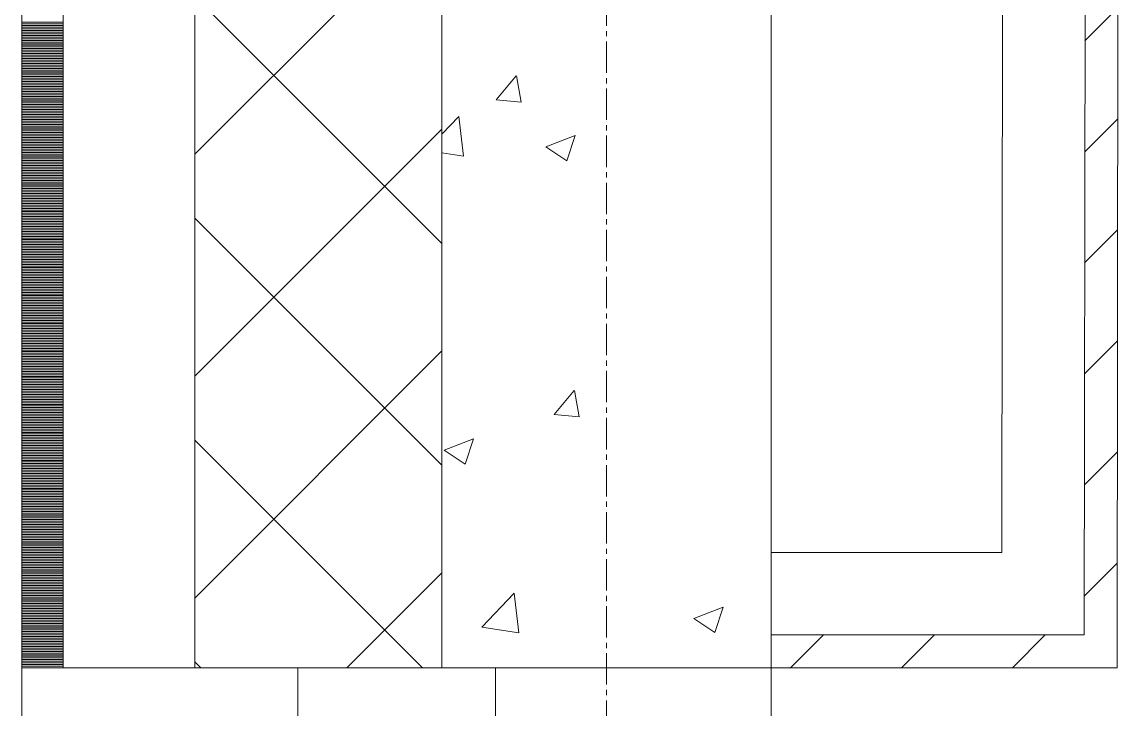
# Model space of a CAD drawing. Header units: millimetres. Extents: x 470010 to 1231400, y -134005 to 421770.
# Drawn here: x 508699 to 509365, y -108127 to -107709 of the extents above; entities that cross this region are included whole.
import ezdxf

# ---------------------------------------------------------------- set-up
doc = ezdxf.new("R2010")
doc.units = ezdxf.units.MM
doc.linetypes.add('CENTER2', pattern=[28.575, 19.05, -3.175, 3.175, -3.175])
for name, color, linetype, lineweight in [('A-Wall_Материал_Газоблок_Контур', 250, 'Continuous', 0), ('АР_Окна', 4, 'Continuous', 5), ('АР_Стены ГКЛ', 1, 'Continuous', 15), ('АР_Стены ПЕНОблок', 52, 'Continuous', 20), ('АР_Тонкая', 254, 'Continuous', 5), ('АР_Утеплитель', 31, 'Continuous', 0), ('АР_Штриховка', 8, 'Continuous', 0)]:
    doc.layers.add(name, color=color, linetype=linetype, lineweight=lineweight)
doc.layers.add('АР_Оси_РД_100', color=7, linetype='Continuous', lineweight=0, true_color=0x525252)

msp = doc.modelspace()

# ---------------------------------------------------------------- hatches: boundary and pattern name
at = {"layer": 'АР_Стены ГКЛ', "linetype": 'Continuous', "lineweight": 0, "true_color": 0x000000}
h = msp.add_hatch(dxfattribs=at)
h.set_pattern_fill('ANSI31', color=18, scale=15, angle=-360, style=0)
h.set_pattern_definition([(45, (509053.93, -143101.687), (-33.67596, 33.67596), [])])
h.paths.add_polyline_path([(509365.101, -107201.783), (509345.101, -107201.756), (509343.891, -108081.735), (509363.863, -108101.74)], flags=0)
h = msp.add_hatch(dxfattribs=at)
h.set_pattern_fill('ANSI31', color=18, scale=15, style=0)
h.set_pattern_definition([(45, (509053.93, -143101.687), (-33.67596, 33.67596), [])])
h.paths.add_polyline_path([(509363.863, -108101.74), (509343.891, -108081.735), (509153.92, -108081.687), (509153.915, -108101.687)], flags=0)

# ---------------------------------------------------------------- linework, layer by layer
at = {"layer": 'A-Wall_Материал_Газоблок_Контур', "color": 18, "linetype": 'Continuous', "lineweight": 0, "true_color": 0x000000}
for p, q in [((508698.932, -108101.687), (508698.932, -109301.687)), ((509153.932, -109301.687), (509153.932, -108101.687))]:
    msp.add_line(p, q, dxfattribs=at)
at = {"layer": 'АР_Окна', "color": 18, "linetype": 'Continuous', "lineweight": 5, "true_color": 0x000000}
for p, q in [((508698.932, -108101.687), (508698.932, -109301.687)), ((509153.932, -108101.687), (509153.932, -109301.687))]:
    msp.add_line(p, q, dxfattribs=at)
msp.add_lwpolyline([(508986.432, -108151.687), (508986.432, -108101.687), (508866.432, -108101.687), (508866.432, -108151.687)], close=True, dxfattribs=at)
at = {"layer": 'АР_Оси_РД_100', "linetype": 'CENTER2'}
msp.add_line((509053.933, -133315.052), (509053.933, -98801.687), dxfattribs=at)
at = {"layer": 'АР_Стены ГКЛ', "color": 18, "linetype": 'Continuous', "lineweight": 5, "true_color": 0x000000}
for p, q in [((509295.101, -107201.687), (509293.959, -108031.723)), ((509343.891, -108081.735), (509345.101, -107201.756)), ((509345.101, -107201.756), (509343.891, -108081.735)), ((509363.863, -108101.74), (509365.101, -107201.783)), ((509153.932, -108031.687), (509153.92, -108081.687)), ((509293.959, -108031.723), (509153.932, -108031.687)), ((509153.92, -108081.687), (509153.915, -108101.687)), ((509153.92, -108081.687), (509343.891, -108081.735)), ((509343.891, -108081.735), (509153.92, -108081.687)), ((509153.915, -108101.687), (509363.863, -108101.74))]:
    msp.add_line(p, q, dxfattribs=at)
at = {"layer": 'АР_Стены ПЕНОблок', "color": 18, "linetype": 'Continuous', "lineweight": 20, "true_color": 0x000000}
for p, q in [((508953.932, -106301.687), (508953.932, -108101.687)), ((509153.932, -108101.687), (509153.932, -106301.687)), ((508953.932, -108101.687), (509153.932, -108101.687))]:
    msp.add_line(p, q, dxfattribs=at)
at = {"layer": 'АР_Тонкая', "color": 18, "linetype": 'Continuous', "lineweight": 5, "true_color": 0x000000}
for p, q in [((508698.932, -106301.687), (508698.932, -108101.687)), ((508723.932, -106301.687), (508723.932, -108101.687)), ((508723.932, -108101.687), (508723.932, -106301.687)), ((508803.932, -108101.687), (508803.932, -106301.687)), ((508698.932, -108101.687), (508723.932, -108101.687)), ((508723.932, -108101.687), (508803.932, -108101.687))]:
    msp.add_line(p, q, dxfattribs=at)
at = {"layer": 'АР_Утеплитель', "color": 18, "linetype": 'Continuous', "lineweight": 0, "true_color": 0x000000}
for p, q in [((508803.932, -106301.687), (508803.932, -108101.687)), ((508953.932, -108101.687), (508953.932, -106301.687)), ((508803.932, -108101.687), (508953.932, -108101.687))]:
    msp.add_line(p, q, dxfattribs=at)
at = {"layer": 'АР_Штриховка', "color": 18, "linetype": 'Continuous', "lineweight": 0, "true_color": 0x000000}
for p, q in [((508803.932, -107789.873), (508953.932, -107639.873)), ((508953.932, -107843.984), (508803.932, -107693.984)), ((508698.932, -107709.687), (508723.932, -107709.687)), ((508698.932, -107710.687), (508723.932, -107710.687)), ((508698.932, -107711.687), (508723.932, -107711.687)), ((508698.932, -107712.687), (508723.932, -107712.687)), ((508698.932, -107713.687), (508723.932, -107713.687)), ((508698.932, -107714.687), (508723.932, -107714.687)), ((508698.932, -107715.687), (508723.932, -107715.687)), ((508698.932, -107716.687), (508723.932, -107716.687)), ((508698.932, -107717.687), (508723.932, -107717.687)), ((508698.932, -107718.687), (508723.932, -107718.687)), ((508698.932, -107719.687), (508723.932, -107719.687)), ((508698.932, -107720.687), (508723.932, -107720.687)), ((508698.932, -107721.687), (508723.932, -107721.687)), ((508698.932, -107722.687), (508723.932, -107722.687)), ((508698.932, -107723.687), (508723.932, -107723.687)), ((508698.932, -107724.687), (508723.932, -107724.687)), ((508698.932, -107725.687), (508723.932, -107725.687)), ((508698.932, -107726.687), (508723.932, -107726.687)), ((508698.932, -107727.687), (508723.932, -107727.687)), ((508698.932, -107728.687), (508723.932, -107728.687)), ((508698.932, -107729.687), (508723.932, -107729.687)), ((508698.932, -107730.687), (508723.932, -107730.687)), ((508698.932, -107731.687), (508723.932, -107731.687)), ((508698.932, -107732.687), (508723.932, -107732.687)), ((508698.932, -107733.687), (508723.932, -107733.687)), ((508698.932, -107734.687), (508723.932, -107734.687)), ((508698.932, -107735.687), (508723.932, -107735.687)), ((508698.932, -107736.687), (508723.932, -107736.687)), ((508698.932, -107737.687), (508723.932, -107737.687)), ((508698.932, -107738.687), (508723.932, -107738.687)), ((508698.932, -107739.687), (508723.932, -107739.687)), ((508698.932, -107740.687), (508723.932, -107740.687)), ((508698.932, -107741.687), (508723.932, -107741.687)), ((508698.932, -107742.687), (508723.932, -107742.687)), ((508698.932, -107743.687), (508723.932, -107743.687)), ((508698.932, -107744.687), (508723.932, -107744.687)), ((508698.932, -107745.687), (508723.932, -107745.687)), ((508986.817, -107756.807), (508999.062, -107742.214)), ((509002.084, -107758.12), (508999.147, -107742.199)), ((508698.932, -107746.687), (508723.932, -107746.687)), ((508698.932, -107747.687), (508723.932, -107747.687)), ((508698.932, -107748.687), (508723.932, -107748.687)), ((508698.932, -107749.687), (508723.932, -107749.687)), ((508698.932, -107750.687), (508723.932, -107750.687)), ((508698.932, -107751.687), (508723.932, -107751.687)), ((508698.932, -107752.687), (508723.932, -107752.687)), ((508698.932, -107753.687), (508723.932, -107753.687)), ((508698.932, -107754.687), (508723.932, -107754.687)), ((508698.932, -107755.687), (508723.932, -107755.687)), ((508698.932, -107756.687), (508723.932, -107756.687)), ((508698.932, -107757.687), (508723.932, -107757.687)), ((508698.932, -107758.687), (508723.932, -107758.687)), ((508986.817, -107756.807), (509001.999, -107758.135)), ((508698.932, -107759.687), (508723.932, -107759.687)), ((508698.932, -107760.687), (508723.932, -107760.687)), ((508698.932, -107761.687), (508723.932, -107761.687)), ((508698.932, -107762.687), (508723.932, -107762.687)), ((508698.932, -107763.687), (508723.932, -107763.687)), ((508698.932, -107764.687), (508723.932, -107764.687)), ((508698.932, -107765.687), (508723.932, -107765.687)), ((508698.932, -107766.687), (508723.932, -107766.687)), ((508698.932, -107767.687), (508723.932, -107767.687)), ((508698.932, -107768.687), (508723.932, -107768.687)), ((508698.932, -107769.687), (508723.932, -107769.687)), ((508698.932, -107770.687), (508723.932, -107770.687)), ((508698.932, -107771.687), (508723.932, -107771.687)), ((508698.932, -107772.687), (508723.932, -107772.687)), ((508953.932, -107777.53), (508964.213, -107766.815)), ((508967.041, -107790.935), (508964.235, -107766.812)), ((508698.932, -107773.687), (508723.932, -107773.687)), ((508698.932, -107774.687), (508723.932, -107774.687)), ((508698.932, -107775.687), (508723.932, -107775.687)), ((508698.932, -107776.687), (508723.932, -107776.687)), ((508698.932, -107777.687), (508723.932, -107777.687)), ((508698.932, -107778.687), (508723.932, -107778.687)), ((508803.932, -107924.576), (508953.932, -107774.576)), ((509017.138, -107785.269), (509034.923, -107778.442)), ((509029.766, -107793.815), (509034.916, -107778.466)), ((508698.932, -107779.687), (508723.932, -107779.687)), ((508698.932, -107780.687), (508723.932, -107780.687)), ((508698.932, -107781.687), (508723.932, -107781.687)), ((508698.932, -107782.687), (508723.932, -107782.687)), ((508698.932, -107783.687), (508723.932, -107783.687)), ((508698.932, -107784.687), (508723.932, -107784.687)), ((508698.932, -107785.687), (508723.932, -107785.687)), ((509017.128, -107785.291), (509029.762, -107793.813)), ((508698.932, -107786.687), (508723.932, -107786.687)), ((508698.932, -107787.687), (508723.932, -107787.687)), ((508698.932, -107788.687), (508723.932, -107788.687)), ((508698.932, -107789.687), (508723.932, -107789.687)), ((508698.932, -107790.687), (508723.932, -107790.687)), ((508698.932, -107791.687), (508723.932, -107791.687)), ((508698.932, -107792.687), (508723.932, -107792.687)), ((508953.932, -107788.939), (508967.036, -107790.971)), ((508698.932, -107793.687), (508723.932, -107793.687)), ((508698.932, -107794.687), (508723.932, -107794.687)), ((508698.932, -107795.687), (508723.932, -107795.687)), ((508698.932, -107796.687), (508723.932, -107796.687)), ((508698.932, -107797.687), (508723.932, -107797.687)), ((508698.932, -107798.687), (508723.932, -107798.687)), ((508698.932, -107799.687), (508723.932, -107799.687)), ((508698.932, -107800.687), (508723.932, -107800.687)), ((508698.932, -107801.687), (508723.932, -107801.687)), ((508698.932, -107802.687), (508723.932, -107802.687)), ((508698.932, -107803.687), (508723.932, -107803.687)), ((508698.932, -107804.687), (508723.932, -107804.687)), ((508698.932, -107805.687), (508723.932, -107805.687)), ((508698.932, -107806.687), (508723.932, -107806.687)), ((508698.932, -107807.687), (508723.932, -107807.687)), ((508698.932, -107808.687), (508723.932, -107808.687)), ((508698.932, -107809.687), (508723.932, -107809.687)), ((508698.932, -107810.687), (508723.932, -107810.687)), ((508698.932, -107811.687), (508723.932, -107811.687)), ((508698.932, -107812.687), (508723.932, -107812.687)), ((508698.932, -107813.687), (508723.932, -107813.687)), ((508698.932, -107814.687), (508723.932, -107814.687)), ((508698.932, -107815.687), (508723.932, -107815.687)), ((508698.932, -107816.687), (508723.932, -107816.687)), ((508698.932, -107817.687), (508723.932, -107817.687)), ((508698.932, -107818.687), (508723.932, -107818.687)), ((508698.932, -107819.687), (508723.932, -107819.687)), ((508698.932, -107820.687), (508723.932, -107820.687)), ((508698.932, -107821.687), (508723.932, -107821.687)), ((508698.932, -107822.687), (508723.932, -107822.687)), ((508698.932, -107823.687), (508723.932, -107823.687)), ((508698.932, -107824.687), (508723.932, -107824.687)), ((508698.932, -107825.687), (508723.932, -107825.687)), ((508698.932, -107826.687), (508723.932, -107826.687)), ((508698.932, -107827.687), (508723.932, -107827.687)), ((508698.932, -107828.687), (508723.932, -107828.687)), ((508698.932, -107829.687), (508723.932, -107829.687)), ((508698.932, -107830.687), (508723.932, -107830.687)), ((508698.932, -107831.687), (508723.932, -107831.687)), ((508953.932, -107978.688), (508803.932, -107828.688)), ((508698.932, -107832.687), (508723.932, -107832.687)), ((508698.932, -107833.687), (508723.932, -107833.687)), ((508698.932, -107834.687), (508723.932, -107834.687)), ((508698.932, -107835.687), (508723.932, -107835.687)), ((508698.932, -107836.687), (508723.932, -107836.687)), ((508698.932, -107837.687), (508723.932, -107837.687)), ((508698.932, -107838.687), (508723.932, -107838.687)), ((508698.932, -107839.687), (508723.932, -107839.687)), ((508698.932, -107840.687), (508723.932, -107840.687)), ((508698.932, -107841.687), (508723.932, -107841.687)), ((508698.932, -107842.687), (508723.932, -107842.687)), ((508698.932, -107843.687), (508723.932, -107843.687)), ((508698.932, -107844.687), (508723.932, -107844.687)), ((508698.932, -107845.687), (508723.932, -107845.687)), ((508698.932, -107846.687), (508723.932, -107846.687)), ((508698.932, -107847.687), (508723.932, -107847.687)), ((508698.932, -107848.687), (508723.932, -107848.687)), ((508698.932, -107849.687), (508723.932, -107849.687)), ((508698.932, -107850.687), (508723.932, -107850.687)), ((508698.932, -107851.687), (508723.932, -107851.687)), ((508698.932, -107852.687), (508723.932, -107852.687)), ((508698.932, -107853.687), (508723.932, -107853.687)), ((508698.932, -107854.687), (508723.932, -107854.687)), ((508698.932, -107855.687), (508723.932, -107855.687)), ((508698.932, -107856.687), (508723.932, -107856.687)), ((508698.932, -107857.687), (508723.932, -107857.687)), ((508698.932, -107858.687), (508723.932, -107858.687)), ((508698.932, -107859.687), (508723.932, -107859.687)), ((508698.932, -107860.687), (508723.932, -107860.687)), ((508698.932, -107861.687), (508723.932, -107861.687)), ((508698.932, -107862.687), (508723.932, -107862.687)), ((508698.932, -107863.687), (508723.932, -107863.687)), ((508698.932, -107864.687), (508723.932, -107864.687)), ((508698.932, -107865.687), (508723.932, -107865.687)), ((508698.932, -107866.687), (508723.932, -107866.687)), ((508698.932, -107867.687), (508723.932, -107867.687)), ((508698.932, -107868.687), (508723.932, -107868.687)), ((508698.932, -107869.687), (508723.932, -107869.687)), ((508698.932, -107870.687), (508723.932, -107870.687)), ((508698.932, -107871.687), (508723.932, -107871.687)), ((508698.932, -107872.687), (508723.932, -107872.687)), ((508698.932, -107873.687), (508723.932, -107873.687)), ((508698.932, -107874.687), (508723.932, -107874.687)), ((508698.932, -107875.687), (508723.932, -107875.687)), ((508698.932, -107876.687), (508723.932, -107876.687)), ((508698.932, -107877.687), (508723.932, -107877.687)), ((508698.932, -107878.687), (508723.932, -107878.687)), ((508698.932, -107879.687), (508723.932, -107879.687)), ((508698.932, -107880.687), (508723.932, -107880.687)), ((508698.932, -107881.687), (508723.932, -107881.687)), ((508698.932, -107882.687), (508723.932, -107882.687)), ((508698.932, -107883.687), (508723.932, -107883.687)), ((508698.932, -107884.687), (508723.932, -107884.687)), ((508698.932, -107885.687), (508723.932, -107885.687)), ((508698.932, -107886.687), (508723.932, -107886.687)), ((508698.932, -107887.687), (508723.932, -107887.687)), ((508698.932, -107888.687), (508723.932, -107888.687)), ((508698.932, -107889.687), (508723.932, -107889.687)), ((508698.932, -107890.687), (508723.932, -107890.687)), ((508698.932, -107891.687), (508723.932, -107891.687)), ((508698.932, -107892.687), (508723.932, -107892.687)), ((508698.932, -107893.687), (508723.932, -107893.687)), ((508698.932, -107894.687), (508723.932, -107894.687)), ((508698.932, -107895.687), (508723.932, -107895.687)), ((508698.932, -107896.687), (508723.932, -107896.687)), ((508698.932, -107897.687), (508723.932, -107897.687)), ((508698.932, -107898.687), (508723.932, -107898.687)), ((508698.932, -107899.687), (508723.932, -107899.687)), ((508698.932, -107900.687), (508723.932, -107900.687)), ((508698.932, -107901.687), (508723.932, -107901.687)), ((508698.932, -107902.687), (508723.932, -107902.687)), ((508698.932, -107903.687), (508723.932, -107903.687)), ((508698.932, -107904.687), (508723.932, -107904.687)), ((508698.932, -107905.687), (508723.932, -107905.687)), ((508698.932, -107906.687), (508723.932, -107906.687)), ((508698.932, -107907.687), (508723.932, -107907.687)), ((508698.932, -107908.687), (508723.932, -107908.687)), ((508698.932, -107909.687), (508723.932, -107909.687)), ((508698.932, -107910.687), (508723.932, -107910.687)), ((508698.932, -107911.687), (508723.932, -107911.687)), ((508803.932, -108059.28), (508953.932, -107909.28)), ((508698.932, -107912.687), (508723.932, -107912.687)), ((508698.932, -107913.687), (508723.932, -107913.687)), ((508698.932, -107914.687), (508723.932, -107914.687)), ((508698.932, -107915.687), (508723.932, -107915.687)), ((508698.932, -107916.687), (508723.932, -107916.687)), ((508698.932, -107917.687), (508723.932, -107917.687)), ((508698.932, -107918.687), (508723.932, -107918.687)), ((508698.932, -107919.687), (508723.932, -107919.687)), ((508698.932, -107920.687), (508723.932, -107920.687)), ((508698.932, -107921.687), (508723.932, -107921.687)), ((508698.932, -107922.687), (508723.932, -107922.687)), ((508698.932, -107923.687), (508723.932, -107923.687)), ((508698.932, -107924.687), (508723.932, -107924.687)), ((508698.932, -107925.687), (508723.932, -107925.687)), ((508698.932, -107926.687), (508723.932, -107926.687)), ((508698.932, -107927.687), (508723.932, -107927.687)), ((508698.932, -107928.687), (508723.932, -107928.687)), ((508698.932, -107929.687), (508723.932, -107929.687)), ((508698.932, -107930.687), (508723.932, -107930.687)), ((508698.932, -107931.687), (508723.932, -107931.687)), ((508698.932, -107932.687), (508723.932, -107932.687)), ((508698.932, -107933.687), (508723.932, -107933.687)), ((508698.932, -107934.687), (508723.932, -107934.687)), ((508698.932, -107935.687), (508723.932, -107935.687)), ((508698.932, -107936.687), (508723.932, -107936.687)), ((508698.932, -107937.687), (508723.932, -107937.687)), ((508698.932, -107938.687), (508723.932, -107938.687)), ((509022.061, -107947.864), (509034.306, -107933.271)), ((509037.327, -107949.177), (509034.39, -107933.255)), ((508698.932, -107939.687), (508723.932, -107939.687)), ((508698.932, -107940.687), (508723.932, -107940.687)), ((508698.932, -107941.687), (508723.932, -107941.687)), ((508698.932, -107942.687), (508723.932, -107942.687)), ((508698.932, -107943.687), (508723.932, -107943.687)), ((508698.932, -107944.687), (508723.932, -107944.687)), ((508698.932, -107945.687), (508723.932, -107945.687)), ((508698.932, -107946.687), (508723.932, -107946.687)), ((508698.932, -107947.687), (508723.932, -107947.687)), ((508698.932, -107948.687), (508723.932, -107948.687)), ((508698.932, -107949.687), (508723.932, -107949.687)), ((508698.932, -107950.687), (508723.932, -107950.687)), ((508698.932, -107951.687), (508723.932, -107951.687)), ((509022.061, -107947.864), (509037.243, -107949.192)), ((508698.932, -107952.687), (508723.932, -107952.687)), ((508698.932, -107953.687), (508723.932, -107953.687)), ((508698.932, -107954.687), (508723.932, -107954.687)), ((508698.932, -107955.687), (508723.932, -107955.687)), ((508698.932, -107956.687), (508723.932, -107956.687)), ((508698.932, -107957.687), (508723.932, -107957.687)), ((508698.932, -107958.687), (508723.932, -107958.687)), ((508698.932, -107959.687), (508723.932, -107959.687)), ((508698.932, -107960.687), (508723.932, -107960.687)), ((508698.932, -107961.687), (508723.932, -107961.687)), ((508698.932, -107962.687), (508723.932, -107962.687)), ((508698.932, -107963.687), (508723.932, -107963.687)), ((508698.932, -107964.687), (508723.932, -107964.687)), ((508698.932, -107965.687), (508723.932, -107965.687)), ((508942.227, -108101.687), (508803.932, -107963.392)), ((508955.336, -107969.457), (508973.121, -107962.63)), ((508967.963, -107978.003), (508973.114, -107962.654)), ((508698.932, -107966.687), (508723.932, -107966.687)), ((508698.932, -107967.687), (508723.932, -107967.687)), ((508698.932, -107968.687), (508723.932, -107968.687)), ((508698.932, -107969.687), (508723.932, -107969.687)), ((508698.932, -107970.687), (508723.932, -107970.687)), ((508698.932, -107971.687), (508723.932, -107971.687)), ((508955.326, -107969.479), (508967.96, -107978.001)), ((508698.932, -107972.687), (508723.932, -107972.687)), ((508698.932, -107973.687), (508723.932, -107973.687)), ((508698.932, -107974.687), (508723.932, -107974.687)), ((508698.932, -107975.687), (508723.932, -107975.687)), ((508698.932, -107976.687), (508723.932, -107976.687)), ((508698.932, -107977.687), (508723.932, -107977.687)), ((508698.932, -107978.687), (508723.932, -107978.687)), ((508698.932, -107979.687), (508723.932, -107979.687)), ((508698.932, -107980.687), (508723.932, -107980.687)), ((508698.932, -107981.687), (508723.932, -107981.687)), ((508698.932, -107982.687), (508723.932, -107982.687)), ((508698.932, -107983.687), (508723.932, -107983.687)), ((508698.932, -107984.687), (508723.932, -107984.687)), ((508698.932, -107985.687), (508723.932, -107985.687)), ((508698.932, -107986.687), (508723.932, -107986.687)), ((508698.932, -107987.687), (508723.932, -107987.687)), ((508698.932, -107988.687), (508723.932, -107988.687)), ((508698.932, -107989.687), (508723.932, -107989.687)), ((508698.932, -107990.687), (508723.932, -107990.687)), ((508698.932, -107991.687), (508723.932, -107991.687)), ((508698.932, -107992.687), (508723.932, -107992.687)), ((508698.932, -107993.687), (508723.932, -107993.687)), ((508698.932, -107994.687), (508723.932, -107994.687)), ((508698.932, -107995.687), (508723.932, -107995.687)), ((508698.932, -107996.687), (508723.932, -107996.687)), ((508698.932, -107997.687), (508723.932, -107997.687)), ((508698.932, -107998.687), (508723.932, -107998.687)), ((508698.932, -107999.687), (508723.932, -107999.687)), ((508698.932, -108000.687), (508723.932, -108000.687)), ((508698.932, -108001.687), (508723.932, -108001.687)), ((508698.932, -108002.687), (508723.932, -108002.687)), ((508698.932, -108003.687), (508723.932, -108003.687)), ((508698.932, -108004.687), (508723.932, -108004.687)), ((508698.932, -108005.687), (508723.932, -108005.687)), ((508698.932, -108006.687), (508723.932, -108006.687)), ((508698.932, -108007.687), (508723.932, -108007.687)), ((508698.932, -108008.687), (508723.932, -108008.687)), ((508698.932, -108009.687), (508723.932, -108009.687)), ((508698.932, -108010.687), (508723.932, -108010.687)), ((508698.932, -108011.687), (508723.932, -108011.687)), ((508698.932, -108012.687), (508723.932, -108012.687)), ((508698.932, -108013.687), (508723.932, -108013.687)), ((508698.932, -108014.687), (508723.932, -108014.687)), ((508698.932, -108015.687), (508723.932, -108015.687)), ((508698.932, -108016.687), (508723.932, -108016.687)), ((508698.932, -108017.687), (508723.932, -108017.687)), ((508698.932, -108018.687), (508723.932, -108018.687)), ((508698.932, -108019.687), (508723.932, -108019.687)), ((508698.932, -108020.687), (508723.932, -108020.687)), ((508698.932, -108021.687), (508723.932, -108021.687)), ((508698.932, -108022.687), (508723.932, -108022.687)), ((508698.932, -108023.687), (508723.932, -108023.687)), ((508698.932, -108024.687), (508723.932, -108024.687)), ((508698.932, -108025.687), (508723.932, -108025.687)), ((508698.932, -108026.687), (508723.932, -108026.687)), ((508698.932, -108027.687), (508723.932, -108027.687)), ((508698.932, -108028.687), (508723.932, -108028.687)), ((508698.932, -108029.687), (508723.932, -108029.687)), ((508698.932, -108030.687), (508723.932, -108030.687)), ((508698.932, -108031.687), (508723.932, -108031.687)), ((508698.932, -108032.687), (508723.932, -108032.687)), ((508698.932, -108033.687), (508723.932, -108033.687)), ((508698.932, -108034.687), (508723.932, -108034.687)), ((508698.932, -108035.687), (508723.932, -108035.687)), ((508698.932, -108036.687), (508723.932, -108036.687)), ((508698.932, -108037.687), (508723.932, -108037.687)), ((508698.932, -108038.687), (508723.932, -108038.687)), ((508698.932, -108039.687), (508723.932, -108039.687)), ((508698.932, -108040.687), (508723.932, -108040.687)), ((508698.932, -108041.687), (508723.932, -108041.687)), ((508698.932, -108042.687), (508723.932, -108042.687)), ((508698.932, -108043.687), (508723.932, -108043.687)), ((508698.932, -108044.687), (508723.932, -108044.687)), ((508698.932, -108045.687), (508723.932, -108045.687)), ((508896.23, -108101.687), (508953.932, -108043.984)), ((508698.932, -108046.687), (508723.932, -108046.687)), ((508698.932, -108047.687), (508723.932, -108047.687)), ((508698.932, -108048.687), (508723.932, -108048.687)), ((508698.932, -108049.687), (508723.932, -108049.687)), ((508698.932, -108050.687), (508723.932, -108050.687)), ((508698.932, -108051.687), (508723.932, -108051.687)), ((508698.932, -108052.687), (508723.932, -108052.687)), ((508698.932, -108053.687), (508723.932, -108053.687)), ((508698.932, -108054.687), (508723.932, -108054.687)), ((508698.932, -108055.687), (508723.932, -108055.687)), ((508698.932, -108056.687), (508723.932, -108056.687)), ((508698.932, -108057.687), (508723.932, -108057.687)), ((508698.932, -108058.687), (508723.932, -108058.687)), ((508978.104, -108076.902), (508997.888, -108056.283)), ((509000.716, -108080.403), (508997.91, -108056.281)), ((508698.932, -108059.687), (508723.932, -108059.687)), ((508698.932, -108060.687), (508723.932, -108060.687)), ((508698.932, -108061.687), (508723.932, -108061.687)), ((508698.932, -108062.687), (508723.932, -108062.687)), ((508698.932, -108063.687), (508723.932, -108063.687)), ((508698.932, -108064.687), (508723.932, -108064.687)), ((508698.932, -108065.687), (508723.932, -108065.687)), ((509106.95, -108071.722), (509124.735, -108064.895)), ((509119.578, -108080.268), (509124.728, -108064.919)), ((508698.932, -108066.687), (508723.932, -108066.687)), ((508698.932, -108067.687), (508723.932, -108067.687)), ((508698.932, -108068.687), (508723.932, -108068.687)), ((508698.932, -108069.687), (508723.932, -108069.687)), ((508698.932, -108070.687), (508723.932, -108070.687)), ((508698.932, -108071.687), (508723.932, -108071.687)), ((509106.94, -108071.745), (509119.575, -108080.267)), ((508698.932, -108072.687), (508723.932, -108072.687)), ((508698.932, -108073.687), (508723.932, -108073.687)), ((508698.932, -108074.687), (508723.932, -108074.687)), ((508698.932, -108075.687), (508723.932, -108075.687)), ((508698.932, -108076.687), (508723.932, -108076.687)), ((508698.932, -108077.687), (508723.932, -108077.687)), ((508698.932, -108078.687), (508723.932, -108078.687)), ((508978.12, -108076.936), (509000.71, -108080.439)), ((508698.932, -108079.687), (508723.932, -108079.687)), ((508698.932, -108080.687), (508723.932, -108080.687)), ((508698.932, -108081.687), (508723.932, -108081.687)), ((508698.932, -108082.687), (508723.932, -108082.687)), ((508698.932, -108083.687), (508723.932, -108083.687)), ((508698.932, -108084.687), (508723.932, -108084.687)), ((508698.932, -108085.687), (508723.932, -108085.687)), ((508698.932, -108086.687), (508723.932, -108086.687)), ((508698.932, -108087.687), (508723.932, -108087.687)), ((508698.932, -108088.687), (508723.932, -108088.687)), ((508698.932, -108089.687), (508723.932, -108089.687)), ((508698.932, -108090.687), (508723.932, -108090.687)), ((508698.932, -108091.687), (508723.932, -108091.687)), ((508698.932, -108092.687), (508723.932, -108092.687)), ((508698.932, -108093.687), (508723.932, -108093.687)), ((508698.932, -108094.687), (508723.932, -108094.687)), ((508698.932, -108095.687), (508723.932, -108095.687)), ((508698.932, -108096.687), (508723.932, -108096.687)), ((508698.932, -108097.687), (508723.932, -108097.687)), ((508698.932, -108098.687), (508723.932, -108098.687)), ((508807.524, -108101.687), (508803.932, -108098.096)), ((508698.932, -108099.687), (508723.932, -108099.687)), ((508698.932, -108100.687), (508723.932, -108100.687)), ((508698.932, -108101.687), (508723.932, -108101.687))]:
    msp.add_line(p, q, dxfattribs=at)

doc.saveas('drawing.dxf')
